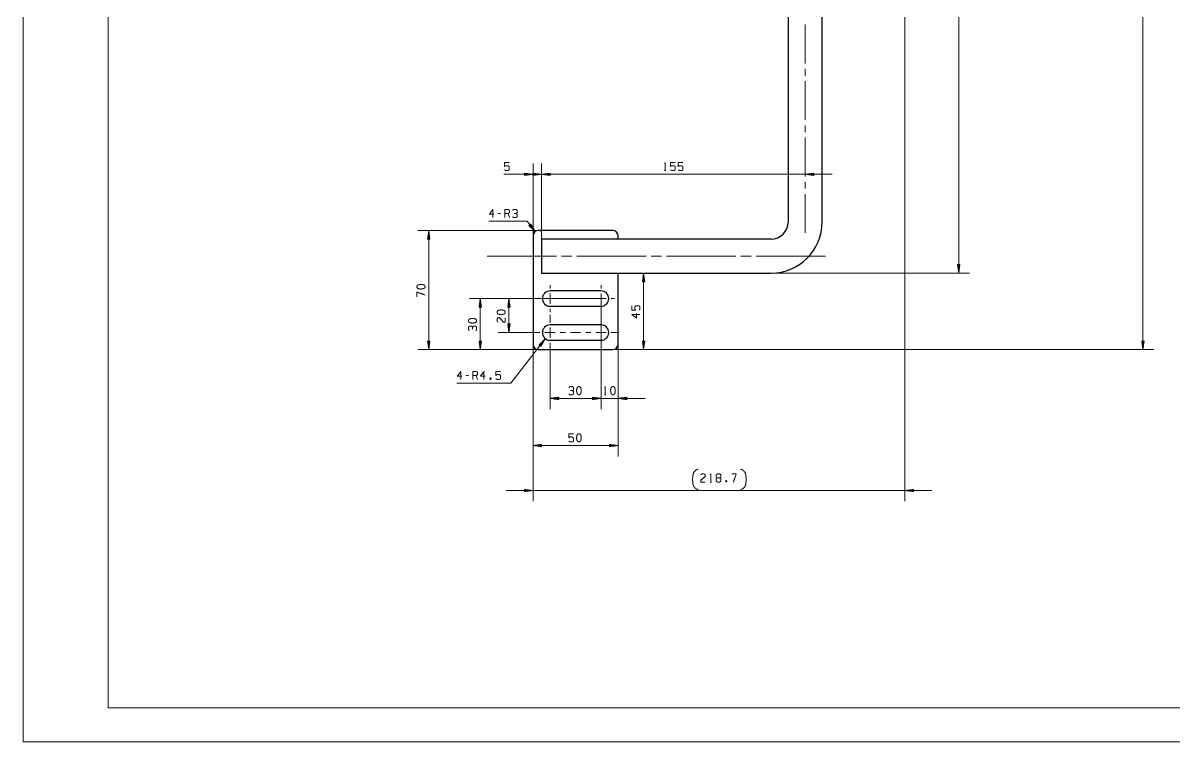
# Model space of a CAD drawing. Header units: millimetres. Extents: x 0 to 594, y 0 to 420.
# Drawn here: x 0 to 338.4, y 0 to 211.3 of the extents above; entities that cross this region are included whole.
import ezdxf

# ---------------------------------------------------------------- set-up
doc = ezdxf.new("R2010")
doc.units = ezdxf.units.MM
doc.layers.add('101', color=7, linetype='Continuous', true_color=0xffffff)

msp = doc.modelspace()

# ---------------------------------------------------------------- linework, layer by layer
at = {"layer": '101', "color": 133, "linetype": 'Continuous', "lineweight": 18}
for p, q in [((0, 420), (0, 0)), ((25, 410), (25, 10)), ((25, 10), (584, 10)), ((0, 0), (594, 0))]:
    msp.add_line(p, q, dxfattribs=at)
at = {"layer": '101', "color": 22, "linetype": 'Continuous', "lineweight": 18}
for p, q in [((329.27, 339.09), (329.27, 115.29)), ((259.27, 334.09), (259.27, 70.72)), ((275.12, 291.9), (275.12, 137.79)), ((149.94, 148.79), (149.94, 169.99)), ((152.44, 147.79), (152.44, 169.99)), ((152.44, 147.79), (152.44, 169.99)), ((141.39, 166.82), (160.37, 166.82)), ((144.5, 166.82), (237.87, 166.82)), ((147.4, 167.15), (147.43, 167.15)), ((147.4, 167.15), (147.43, 167.15)), ((147.4, 167.15), (147.4, 166.48)), ((149.94, 166.82), (147.4, 167.15)), ((147.4, 167.1), (147.81, 167.1)), ((147.4, 167.05), (148.2, 167.05)), ((147.4, 167), (148.58, 167)), ((147.4, 166.95), (148.97, 166.95)), ((147.4, 166.9), (149.36, 166.9)), ((147.4, 166.84), (149.74, 166.84)), ((147.4, 166.48), (149.94, 166.82)), ((147.4, 166.79), (149.74, 166.79)), ((147.4, 166.74), (149.36, 166.74)), ((147.4, 166.69), (148.97, 166.69)), ((147.4, 166.64), (148.58, 166.64)), ((147.4, 166.59), (148.2, 166.59)), ((147.4, 166.54), (147.81, 166.54)), ((147.4, 166.49), (147.43, 166.49)), ((147.4, 166.49), (147.43, 166.49)), ((149.9, 167.15), (149.9, 166.48)), ((152.44, 166.82), (149.9, 167.15)), ((149.9, 167.15), (149.93, 167.15)), ((149.9, 167.15), (149.93, 167.15)), ((149.9, 167.1), (150.31, 167.1)), ((149.9, 167.05), (150.7, 167.05)), ((149.9, 167), (151.08, 167)), ((149.9, 166.95), (151.47, 166.95)), ((149.9, 166.9), (151.86, 166.9)), ((149.9, 166.84), (152.24, 166.84)), ((149.9, 166.48), (152.44, 166.82)), ((149.9, 166.79), (152.24, 166.79)), ((149.9, 166.74), (151.86, 166.74)), ((149.9, 166.69), (151.47, 166.69)), ((149.9, 166.64), (151.08, 166.64)), ((149.9, 166.59), (150.7, 166.59)), ((149.9, 166.54), (150.31, 166.54)), ((149.9, 166.49), (149.93, 166.49)), ((149.9, 166.49), (149.93, 166.49)), ((154.98, 167.15), (152.44, 166.82)), ((152.44, 166.82), (154.98, 166.48)), ((154.98, 166.84), (152.63, 166.84)), ((154.98, 166.79), (152.63, 166.79)), ((154.98, 166.9), (153.01, 166.9)), ((154.98, 166.74), (153.01, 166.74)), ((154.98, 166.95), (153.4, 166.95)), ((154.98, 166.69), (153.4, 166.69)), ((154.98, 167), (153.79, 167)), ((154.98, 166.64), (153.79, 166.64)), ((154.98, 167.05), (154.17, 167.05)), ((154.98, 166.59), (154.17, 166.59)), ((154.98, 167.1), (154.56, 167.1)), ((154.98, 166.54), (154.56, 166.54)), ((154.98, 167.15), (154.94, 167.15)), ((154.98, 167.15), (154.94, 167.15)), ((154.98, 166.49), (154.94, 166.49)), ((154.98, 166.49), (154.94, 166.49)), ((154.98, 166.48), (154.98, 167.15)), ((232.48, 167.15), (229.94, 166.82)), ((229.94, 166.82), (232.48, 166.48)), ((232.48, 166.84), (230.13, 166.84)), ((232.48, 166.79), (230.13, 166.79)), ((232.48, 166.9), (230.51, 166.9)), ((232.48, 166.74), (230.51, 166.74)), ((232.48, 166.95), (230.9, 166.95)), ((232.48, 166.69), (230.9, 166.69)), ((232.48, 167), (231.29, 167)), ((232.48, 166.64), (231.29, 166.64)), ((232.48, 167.05), (231.67, 167.05)), ((232.48, 166.59), (231.67, 166.59)), ((232.48, 167.1), (232.06, 167.1)), ((232.48, 166.54), (232.06, 166.54)), ((232.48, 167.15), (232.44, 167.15)), ((232.48, 167.15), (232.44, 167.15)), ((232.48, 166.49), (232.44, 166.49)), ((232.48, 166.49), (232.44, 166.49)), ((232.48, 166.48), (232.48, 167.15)), ((148.25, 153.02), (136.92, 153.02)), ((150.53, 149.98), (148.25, 153.02)), ((151.44, 150.29), (116.11, 150.29)), ((119.29, 150.29), (118.95, 147.75)), ((119.11, 147.75), (119.11, 148.93)), ((119.16, 147.75), (119.16, 149.32)), ((119.21, 147.75), (119.21, 149.71)), ((119.26, 147.75), (119.26, 150.09)), ((119.29, 115.29), (119.29, 150.29)), ((119.62, 147.75), (119.29, 150.29)), ((119.31, 147.75), (119.31, 150.09)), ((119.36, 147.75), (119.36, 149.71)), ((119.41, 147.75), (119.41, 149.32)), ((119.47, 147.75), (119.47, 148.93)), ((149.27, 152.21), (148.74, 151.81)), ((148.74, 151.82), (148.76, 151.79)), ((148.74, 151.82), (148.76, 151.79)), ((148.74, 151.81), (150.53, 149.98)), ((148.78, 151.85), (149.03, 151.51)), ((148.82, 151.88), (149.31, 151.23)), ((148.86, 151.91), (149.58, 150.96)), ((148.91, 151.94), (149.85, 150.68)), ((148.95, 151.97), (150.12, 150.4)), ((148.99, 152), (150.4, 150.12)), ((149.03, 152.03), (150.44, 150.15)), ((149.07, 152.06), (150.25, 150.49)), ((149.11, 152.09), (150.06, 150.83)), ((149.15, 152.12), (149.86, 151.17)), ((149.19, 152.15), (149.67, 151.51)), ((149.23, 152.18), (149.48, 151.85)), ((150.53, 149.98), (149.27, 152.21)), ((149.27, 152.21), (149.29, 152.19)), ((149.27, 152.21), (149.29, 152.19)), ((118.95, 147.75), (119.62, 147.75)), ((118.96, 147.75), (118.96, 147.78)), ((118.96, 147.75), (118.96, 147.78)), ((119.01, 147.75), (119.01, 148.16)), ((119.06, 147.75), (119.06, 148.55)), ((119.52, 147.75), (119.52, 148.55)), ((119.57, 147.75), (119.57, 148.16)), ((119.62, 147.75), (119.62, 147.78)), ((119.62, 147.75), (119.62, 147.78)), ((275.45, 140.33), (274.78, 140.33)), ((274.78, 140.33), (275.12, 137.79)), ((274.79, 140.33), (274.79, 140.29)), ((274.79, 140.33), (274.79, 140.29)), ((274.84, 140.33), (274.84, 139.91)), ((274.89, 140.33), (274.89, 139.52)), ((274.94, 140.33), (274.94, 139.14)), ((274.99, 140.33), (274.99, 138.75)), ((275.04, 140.33), (275.04, 138.36)), ((275.09, 140.33), (275.09, 137.98)), ((275.12, 137.79), (275.45, 140.33)), ((275.14, 140.33), (275.14, 137.98)), ((275.2, 140.33), (275.2, 138.36)), ((275.25, 140.33), (275.25, 138.75)), ((275.3, 140.33), (275.3, 139.14)), ((275.35, 140.33), (275.35, 139.52)), ((275.4, 140.33), (275.4, 139.91)), ((275.45, 140.33), (275.45, 140.29)), ((275.45, 140.33), (275.45, 140.29)), ((182.43, 137.79), (182.1, 135.25)), ((182.15, 135.25), (182.15, 135.66)), ((182.2, 135.25), (182.2, 136.05)), ((182.25, 135.25), (182.25, 136.43)), ((182.3, 135.25), (182.3, 136.82)), ((182.36, 135.25), (182.36, 137.21)), ((182.41, 135.25), (182.41, 137.59)), ((182.43, 137.79), (182.43, 115.29)), ((182.77, 135.25), (182.43, 137.79)), ((182.46, 135.25), (182.46, 137.59)), ((182.51, 135.25), (182.51, 137.21)), ((182.56, 135.25), (182.56, 136.82)), ((182.61, 135.25), (182.61, 136.43)), ((182.66, 135.25), (182.66, 136.05)), ((182.71, 135.25), (182.71, 135.66)), ((219.94, 137.79), (278.29, 137.79)), ((182.1, 135.25), (182.1, 135.28)), ((182.1, 135.25), (182.1, 135.28)), ((182.1, 135.25), (182.77, 135.25)), ((182.76, 135.25), (182.76, 135.28)), ((182.76, 135.25), (182.76, 135.28)), ((169.94, 130.29), (131.26, 130.29)), ((134.44, 130.29), (134.1, 127.75)), ((134.26, 127.75), (134.26, 128.93)), ((134.31, 127.75), (134.31, 129.32)), ((134.36, 127.75), (134.36, 129.71)), ((134.41, 127.75), (134.41, 130.09)), ((134.77, 127.75), (134.44, 130.29)), ((134.44, 130.29), (134.44, 115.29)), ((134.46, 127.75), (134.46, 130.09)), ((134.51, 127.75), (134.51, 129.71)), ((134.57, 127.75), (134.57, 129.32)), ((134.62, 127.75), (134.62, 128.93)), ((150.94, 130.29), (139.68, 130.29)), ((142.86, 130.29), (142.52, 127.75)), ((142.68, 127.75), (142.68, 128.93)), ((142.73, 127.75), (142.73, 129.32)), ((142.78, 127.75), (142.78, 129.71)), ((142.83, 127.75), (142.83, 130.09)), ((142.86, 130.29), (142.86, 120.29)), ((143.19, 127.75), (142.86, 130.29)), ((142.88, 127.75), (142.88, 130.09)), ((142.93, 127.75), (142.93, 129.71)), ((142.98, 127.75), (142.98, 129.32)), ((143.03, 127.75), (143.03, 128.93)), ((169.94, 130.29), (169.94, 97.79)), ((134.1, 127.75), (134.77, 127.75)), ((134.11, 127.75), (134.11, 127.78)), ((134.11, 127.75), (134.11, 127.78)), ((134.16, 127.75), (134.16, 128.16)), ((134.21, 127.75), (134.21, 128.55)), ((134.67, 127.75), (134.67, 128.55)), ((134.72, 127.75), (134.72, 128.16)), ((134.77, 127.75), (134.77, 127.78)), ((134.77, 127.75), (134.77, 127.78)), ((142.52, 127.75), (142.52, 127.78)), ((142.52, 127.75), (142.52, 127.78)), ((142.52, 127.75), (143.19, 127.75)), ((142.58, 127.75), (142.58, 128.16)), ((142.63, 127.75), (142.63, 128.55)), ((143.08, 127.75), (143.08, 128.55)), ((143.13, 127.75), (143.13, 128.16)), ((143.19, 127.75), (143.19, 127.78)), ((143.19, 127.75), (143.19, 127.78)), ((143.19, 122.83), (142.52, 122.83)), ((142.52, 122.83), (142.86, 120.29)), ((142.52, 122.83), (142.52, 122.79)), ((142.52, 122.83), (142.52, 122.79)), ((142.58, 122.83), (142.58, 122.41)), ((142.63, 122.83), (142.63, 122.02)), ((142.68, 122.83), (142.68, 121.64)), ((142.73, 122.83), (142.73, 121.25)), ((142.78, 122.83), (142.78, 120.86)), ((142.83, 122.83), (142.83, 120.48)), ((142.86, 120.29), (143.19, 122.83)), ((142.88, 122.83), (142.88, 120.48)), ((142.93, 122.83), (142.93, 120.86)), ((142.98, 122.83), (142.98, 121.25)), ((143.03, 122.83), (143.03, 121.64)), ((143.08, 122.83), (143.08, 122.02)), ((143.13, 122.83), (143.13, 122.41)), ((143.19, 122.83), (143.19, 122.79)), ((143.19, 122.83), (143.19, 122.79)), ((149.74, 120.29), (139.68, 120.29)), ((153.55, 118.51), (143.39, 105.43)), ((153.55, 118.51), (151.73, 116.71)), ((152.26, 116.3), (153.55, 118.51)), ((151.44, 115.29), (116.11, 115.29)), ((118.95, 117.83), (119.29, 115.29)), ((119.62, 117.83), (118.95, 117.83)), ((118.96, 117.83), (118.96, 117.79)), ((118.96, 117.83), (118.96, 117.79)), ((119.01, 117.83), (119.01, 117.41)), ((119.06, 117.83), (119.06, 117.02)), ((119.11, 117.83), (119.11, 116.64)), ((119.16, 117.83), (119.16, 116.25)), ((119.21, 117.83), (119.21, 115.86)), ((119.26, 117.83), (119.26, 115.48)), ((119.29, 115.29), (119.62, 117.83)), ((119.31, 117.83), (119.31, 115.48)), ((119.36, 117.83), (119.36, 115.86)), ((119.41, 117.83), (119.41, 116.25)), ((119.47, 117.83), (119.47, 116.64)), ((119.52, 117.83), (119.52, 117.02)), ((119.57, 117.83), (119.57, 117.41)), ((119.62, 117.83), (119.62, 117.79)), ((119.62, 117.83), (119.62, 117.79)), ((151.44, 115.29), (131.26, 115.29)), ((134.1, 117.83), (134.44, 115.29)), ((134.77, 117.83), (134.1, 117.83)), ((134.11, 117.83), (134.11, 117.79)), ((134.11, 117.83), (134.11, 117.79)), ((134.16, 117.83), (134.16, 117.41)), ((134.21, 117.83), (134.21, 117.02)), ((134.26, 117.83), (134.26, 116.64)), ((134.31, 117.83), (134.31, 116.25)), ((134.36, 117.83), (134.36, 115.86)), ((134.41, 117.83), (134.41, 115.48)), ((134.44, 115.29), (134.77, 117.83)), ((134.46, 117.83), (134.46, 115.48)), ((134.51, 117.83), (134.51, 115.86)), ((134.57, 117.83), (134.57, 116.25)), ((134.62, 117.83), (134.62, 116.64)), ((134.67, 117.83), (134.67, 117.02)), ((134.72, 117.83), (134.72, 117.41)), ((134.77, 117.83), (134.77, 117.79)), ((134.77, 117.83), (134.77, 117.79)), ((149.94, 116.79), (149.94, 70.72)), ((149.94, 116.79), (149.94, 83.94)), ((151.73, 116.71), (151.75, 116.73)), ((151.73, 116.71), (151.75, 116.73)), ((151.73, 116.71), (152.26, 116.3)), ((151.77, 116.68), (152.03, 117.01)), ((151.81, 116.64), (152.31, 117.28)), ((151.85, 116.61), (152.58, 117.55)), ((151.89, 116.58), (152.86, 117.83)), ((151.93, 116.55), (153.14, 118.1)), ((151.97, 116.52), (153.42, 118.37)), ((152.01, 116.49), (153.46, 118.34)), ((152.05, 116.46), (153.26, 118.01)), ((152.09, 116.43), (153.06, 117.67)), ((152.14, 116.4), (152.87, 117.33)), ((152.18, 116.36), (152.67, 117)), ((152.22, 116.33), (152.47, 116.66)), ((152.26, 116.3), (152.27, 116.33)), ((152.26, 116.3), (152.27, 116.33)), ((154.94, 115.09), (154.94, 97.79)), ((169.94, 115.09), (169.94, 97.79)), ((173.44, 115.29), (332.44, 115.29)), ((173.44, 115.29), (185.61, 115.29)), ((174.94, 116.79), (174.94, 97.79)), ((174.94, 116.79), (174.94, 83.94)), ((182.1, 117.83), (182.1, 117.79)), ((182.77, 117.83), (182.1, 117.83)), ((182.1, 117.83), (182.1, 117.79)), ((182.1, 117.83), (182.43, 115.29)), ((182.15, 117.83), (182.15, 117.41)), ((182.2, 117.83), (182.2, 117.02)), ((182.25, 117.83), (182.25, 116.64)), ((182.3, 117.83), (182.3, 116.25)), ((182.36, 117.83), (182.36, 115.86)), ((182.41, 117.83), (182.41, 115.48)), ((182.43, 115.29), (182.77, 117.83)), ((182.46, 117.83), (182.46, 115.48)), ((182.51, 117.83), (182.51, 115.86)), ((182.56, 117.83), (182.56, 116.25)), ((182.61, 117.83), (182.61, 116.64)), ((182.66, 117.83), (182.66, 117.02)), ((182.71, 117.83), (182.71, 117.41)), ((182.76, 117.83), (182.76, 117.79)), ((182.76, 117.83), (182.76, 117.79)), ((328.93, 117.83), (329.27, 115.29)), ((329.6, 117.83), (328.93, 117.83)), ((328.94, 117.83), (328.94, 117.79)), ((328.94, 117.83), (328.94, 117.79)), ((328.99, 117.83), (328.99, 117.41)), ((329.04, 117.83), (329.04, 117.02)), ((329.09, 117.83), (329.09, 116.64)), ((329.14, 117.83), (329.14, 116.25)), ((329.19, 117.83), (329.19, 115.86)), ((329.24, 117.83), (329.24, 115.48)), ((329.27, 115.29), (329.6, 117.83)), ((329.29, 117.83), (329.29, 115.48)), ((329.34, 117.83), (329.34, 115.86)), ((329.39, 117.83), (329.39, 116.25)), ((329.44, 117.83), (329.44, 116.64)), ((329.49, 117.83), (329.49, 117.02)), ((329.54, 117.83), (329.54, 117.41)), ((329.6, 117.83), (329.6, 117.79)), ((329.6, 117.83), (329.6, 117.79)), ((143.39, 105.43), (127.5, 105.43)), ((157.48, 101.3), (154.94, 100.96)), ((154.94, 100.96), (157.48, 100.63)), ((154.94, 100.96), (169.94, 100.96)), ((157.48, 100.99), (155.13, 100.99)), ((157.48, 100.94), (155.13, 100.94)), ((157.48, 101.04), (155.51, 101.04)), ((157.48, 100.89), (155.51, 100.89)), ((157.48, 101.09), (155.9, 101.09)), ((157.48, 100.84), (155.9, 100.84)), ((157.48, 101.14), (156.29, 101.14)), ((157.48, 100.78), (156.29, 100.78)), ((157.48, 101.19), (156.67, 101.19)), ((157.48, 100.73), (156.67, 100.73)), ((157.48, 101.24), (157.06, 101.24)), ((157.48, 100.68), (157.06, 100.68)), ((157.48, 101.29), (157.44, 101.29)), ((157.48, 101.29), (157.44, 101.29)), ((157.48, 100.63), (157.44, 100.63)), ((157.48, 100.63), (157.44, 100.63)), ((157.48, 100.63), (157.48, 101.3)), ((162, 100.96), (182.87, 100.96)), ((169.94, 100.96), (167.4, 101.3)), ((167.4, 101.3), (167.4, 100.63)), ((167.4, 101.3), (167.4, 100.63)), ((169.94, 100.96), (167.4, 101.3)), ((167.4, 101.29), (167.43, 101.29)), ((167.4, 101.29), (167.43, 101.29)), ((167.4, 101.29), (167.43, 101.29)), ((167.4, 101.29), (167.43, 101.29)), ((167.4, 101.24), (167.81, 101.24)), ((167.4, 101.24), (167.81, 101.24)), ((167.4, 101.19), (168.2, 101.19)), ((167.4, 101.19), (168.2, 101.19)), ((167.4, 101.14), (168.58, 101.14)), ((167.4, 101.14), (168.58, 101.14)), ((167.4, 101.09), (168.97, 101.09)), ((167.4, 101.09), (168.97, 101.09)), ((167.4, 101.04), (169.36, 101.04)), ((167.4, 101.04), (169.36, 101.04)), ((167.4, 100.99), (169.74, 100.99)), ((167.4, 100.99), (169.74, 100.99)), ((167.4, 100.63), (169.94, 100.96)), ((167.4, 100.63), (169.94, 100.96)), ((167.4, 100.94), (169.74, 100.94)), ((167.4, 100.94), (169.74, 100.94)), ((167.4, 100.89), (169.36, 100.89)), ((167.4, 100.89), (169.36, 100.89)), ((167.4, 100.84), (168.97, 100.84)), ((167.4, 100.84), (168.97, 100.84)), ((167.4, 100.78), (168.58, 100.78)), ((167.4, 100.78), (168.58, 100.78)), ((167.4, 100.73), (168.2, 100.73)), ((167.4, 100.73), (168.2, 100.73)), ((167.4, 100.68), (167.81, 100.68)), ((167.4, 100.68), (167.81, 100.68)), ((167.4, 100.63), (167.43, 100.63)), ((167.4, 100.63), (167.43, 100.63)), ((167.4, 100.63), (167.43, 100.63)), ((167.4, 100.63), (167.43, 100.63)), ((177.48, 101.3), (174.94, 100.96)), ((174.94, 100.96), (177.48, 100.63)), ((177.48, 100.99), (175.13, 100.99)), ((177.48, 100.94), (175.13, 100.94)), ((177.48, 101.04), (175.51, 101.04)), ((177.48, 100.89), (175.51, 100.89)), ((177.48, 101.09), (175.9, 101.09)), ((177.48, 100.84), (175.9, 100.84)), ((177.48, 101.14), (176.29, 101.14)), ((177.48, 100.78), (176.29, 100.78)), ((177.48, 101.19), (176.67, 101.19)), ((177.48, 100.73), (176.67, 100.73)), ((177.48, 101.24), (177.06, 101.24)), ((177.48, 100.68), (177.06, 100.68)), ((177.48, 101.29), (177.44, 101.29)), ((177.48, 101.29), (177.44, 101.29)), ((177.48, 100.63), (177.44, 100.63)), ((177.48, 100.63), (177.44, 100.63)), ((177.48, 100.63), (177.48, 101.3)), ((152.48, 87.45), (149.94, 87.12)), ((149.94, 87.12), (152.48, 86.78)), ((149.94, 87.12), (174.94, 87.12)), ((152.48, 87.14), (150.13, 87.14)), ((152.48, 87.09), (150.13, 87.09)), ((152.48, 87.19), (150.51, 87.19)), ((152.48, 87.04), (150.51, 87.04)), ((152.48, 87.24), (150.9, 87.24)), ((152.48, 86.99), (150.9, 86.99)), ((152.48, 87.29), (151.29, 87.29)), ((152.48, 86.94), (151.29, 86.94)), ((152.48, 87.35), (151.67, 87.35)), ((152.48, 86.89), (151.67, 86.89)), ((152.48, 87.4), (152.06, 87.4)), ((152.48, 86.84), (152.06, 86.84)), ((152.48, 87.45), (152.44, 87.45)), ((152.48, 87.45), (152.44, 87.45)), ((152.48, 86.79), (152.44, 86.79)), ((152.48, 86.79), (152.44, 86.79)), ((152.48, 86.78), (152.48, 87.45)), ((174.94, 87.12), (172.4, 87.45)), ((172.4, 87.45), (172.4, 86.78)), ((172.4, 87.45), (172.43, 87.45)), ((172.4, 87.45), (172.43, 87.45)), ((172.4, 87.4), (172.81, 87.4)), ((172.4, 87.35), (173.2, 87.35)), ((172.4, 87.29), (173.58, 87.29)), ((172.4, 87.24), (173.97, 87.24)), ((172.4, 87.19), (174.36, 87.19)), ((172.4, 87.14), (174.74, 87.14)), ((172.4, 86.78), (174.94, 87.12)), ((172.4, 87.09), (174.74, 87.09)), ((172.4, 87.04), (174.36, 87.04)), ((172.4, 86.99), (173.97, 86.99)), ((172.4, 86.94), (173.58, 86.94)), ((172.4, 86.89), (173.2, 86.89)), ((172.4, 86.84), (172.81, 86.84)), ((172.4, 86.79), (172.43, 86.79)), ((172.4, 86.79), (172.43, 86.79)), ((267.2, 73.9), (142, 73.9)), ((147.4, 74.23), (147.4, 73.56)), ((147.4, 74.23), (147.43, 74.23)), ((149.94, 73.9), (147.4, 74.23)), ((147.4, 74.23), (147.43, 74.23)), ((147.4, 74.18), (147.81, 74.18)), ((147.4, 74.12), (148.2, 74.12)), ((147.4, 74.07), (148.58, 74.07)), ((147.4, 74.02), (148.97, 74.02)), ((147.4, 73.97), (149.36, 73.97)), ((147.4, 73.92), (149.74, 73.92)), ((147.4, 73.56), (149.94, 73.9)), ((147.4, 73.87), (149.74, 73.87)), ((147.4, 73.82), (149.36, 73.82)), ((147.4, 73.77), (148.97, 73.77)), ((147.4, 73.72), (148.58, 73.72)), ((147.4, 73.67), (148.2, 73.67)), ((147.4, 73.62), (147.81, 73.62)), ((147.4, 73.57), (147.43, 73.57)), ((147.4, 73.57), (147.43, 73.57)), ((261.81, 74.23), (259.27, 73.9)), ((259.27, 73.9), (261.81, 73.56)), ((261.81, 73.92), (259.46, 73.92)), ((261.81, 73.87), (259.46, 73.87)), ((261.81, 73.97), (259.84, 73.97)), ((261.81, 73.82), (259.84, 73.82)), ((261.81, 74.02), (260.23, 74.02)), ((261.81, 73.77), (260.23, 73.77)), ((261.81, 74.07), (260.62, 74.07)), ((261.81, 73.72), (260.62, 73.72)), ((261.81, 74.12), (261, 74.12)), ((261.81, 73.67), (261, 73.67)), ((261.81, 74.18), (261.39, 74.18)), ((261.81, 73.62), (261.39, 73.62)), ((261.81, 74.23), (261.77, 74.23)), ((261.81, 74.23), (261.77, 74.23)), ((261.81, 73.57), (261.77, 73.57)), ((261.81, 73.57), (261.77, 73.57)), ((261.81, 73.56), (261.81, 74.23))]:
    msp.add_line(p, q, dxfattribs=at)
at = {"layer": '101', "color": 203, "linetype": 'Continuous', "lineweight": 25}
for p, q in [((224.94, 290.61), (224.94, 152.79)), ((234.94, 152.79), (234.94, 290.61)), ((173.44, 150.29), (151.44, 150.29)), ((149.94, 148.79), (149.94, 116.79)), ((219.94, 147.79), (152.44, 147.79)), ((174.94, 147.79), (174.94, 148.79)), ((152.44, 137.79), (219.94, 137.79)), ((174.94, 116.79), (174.94, 137.79)), ((169.94, 132.54), (154.94, 132.54)), ((154.94, 128.04), (169.94, 128.04)), ((169.94, 122.54), (154.94, 122.54)), ((151.44, 115.29), (173.44, 115.29)), ((154.94, 118.04), (169.94, 118.04))]:
    msp.add_line(p, q, dxfattribs=at)
at = {"layer": '101', "color": 151, "linetype": 'Continuous', "lineweight": 18}
for p, q in [((229.94, 210.81), (229.94, 199.39)), ((229.94, 197.81), (229.94, 195.8)), ((229.94, 194.21), (229.94, 182.8)), ((229.94, 181.21), (229.94, 179.21)), ((229.94, 177.62), (229.94, 166.21)), ((229.94, 164.62), (229.94, 162.61)), ((161.31, 142.79), (158.31, 142.79)), ((183.19, 142.79), (162.81, 142.79)), ((187.69, 142.79), (184.69, 142.79)), ((209.56, 142.79), (189.19, 142.79)), ((214.06, 142.79), (211.06, 142.79)), ((154.94, 133.29), (154.94, 134.29)), ((169.94, 133.29), (169.94, 134.29)), ((151.94, 130.29), (150.94, 130.29)), ((153.44, 130.29), (156.44, 130.29)), ((154.94, 128.79), (154.94, 131.79)), ((157.94, 130.29), (159.44, 130.29)), ((160.94, 130.29), (163.94, 130.29)), ((165.44, 130.29), (166.94, 130.29)), ((168.44, 130.29), (171.44, 130.29)), ((169.94, 128.79), (169.94, 131.79)), ((172.94, 130.29), (173.94, 130.29)), ((154.94, 127.29), (154.94, 126.29)), ((154.94, 123.29), (154.94, 125.49)), ((169.94, 127.29), (169.94, 126.29)), ((169.94, 123.29), (169.94, 125.49)), ((151.94, 120.29), (149.74, 120.29)), ((153.44, 120.29), (156.44, 120.29)), ((154.94, 118.79), (154.94, 121.79)), ((157.94, 120.29), (159.44, 120.29)), ((160.94, 120.29), (163.94, 120.29)), ((165.44, 120.29), (166.94, 120.29)), ((168.44, 120.29), (171.44, 120.29)), ((169.94, 118.79), (169.94, 121.79)), ((172.94, 120.29), (175.14, 120.29)), ((154.94, 117.29), (154.94, 115.09)), ((169.94, 117.29), (169.94, 115.09))]:
    msp.add_line(p, q, dxfattribs=at)
at = {"layer": '101', "color": 72, "linetype": 'Continuous', "lineweight": 18}
for p, q in [((188.57, 167.91), (188.99, 167.91)), ((140.38, 155.31), (139.71, 155.31)), ((143, 154.11), (142.66, 155.31)), ((130.96, 107.73), (130.29, 107.73)), ((133.58, 106.53), (133.24, 107.73)), ((137.37, 106.98), (137.53, 106.55)), ((170.95, 102.05), (171.38, 102.05)), ((201.98, 76.38), (202.4, 76.38)), ((206.66, 76.83), (206.82, 76.4))]:
    msp.add_line(p, q, dxfattribs=at)
at = {"layer": '101', "color": 203, "linetype": 'Continuous', "lineweight": 25}
for centre, radius, start, end in [((219.94, 152.79), 15, 270, 0), ((219.94, 152.79), 5, 270, 0), ((151.44, 148.79), 1.5, 90, 180), ((173.44, 148.79), 1.5, 0, 90), ((154.94, 130.29), 2.25, 90, 270), ((169.94, 130.29), 2.25, 270, 90), ((154.94, 120.29), 2.25, 90, 270), ((169.94, 120.29), 2.25, 270, 90), ((151.44, 116.79), 1.5, 180, 270), ((173.44, 116.79), 1.5, 270, 0)]:
    msp.add_arc(centre, radius, start, end, dxfattribs=at)
at = {"layer": '101', "color": 22, "linetype": 'Continuous', "lineweight": 18}
for centre, radius, start, end in [((151.44, 148.79), 1.5, 62.2401, 90), ((154.94, 120.29), 2.25, 270, 286.8038)]:
    msp.add_arc(centre, radius, start, end, dxfattribs=at)
at = {"layer": '101', "color": 72, "linetype": 'Continuous', "lineweight": 18}
for points, knots in [([(141.55, 168.14), (141.88, 167.91), (142.57, 167.91), (142.91, 168.14), (142.91, 169.09), (142.57, 169.34), (141.88, 169.34), (141.55, 169.11), (141.55, 170.29), (142.91, 170.29)], [0, 0, 0.062228, 0.168343, 0.230571, 0.376816, 0.441265, 0.547381, 0.609609, 0.79049, 1, 1]), ([(188.64, 170.09), (188.78, 170.29), (188.78, 167.91)], [0, 0, 0.093491, 1, 1]), ([(190.36, 168.14), (190.7, 167.91), (191.39, 167.91), (191.73, 168.14), (191.73, 169.09), (191.39, 169.34), (190.7, 169.34), (190.36, 169.11), (190.36, 170.29), (191.73, 170.29)], [0, 0, 0.062227, 0.168342, 0.230571, 0.376816, 0.441267, 0.547382, 0.609609, 0.79049, 1, 1]), ([(192.64, 168.14), (192.98, 167.91), (193.67, 167.91), (194, 168.14), (194, 169.09), (193.67, 169.34), (192.98, 169.34), (192.64, 169.11), (192.64, 170.29), (194, 170.29)], [0, 0, 0.062227, 0.168345, 0.230572, 0.376816, 0.441264, 0.547383, 0.609609, 0.79049, 1, 1]), ([(138.44, 155.06), (137.1, 155.06), (138.11, 156.49), (138.11, 154.11)], [0, 0, 0.245869, 0.565295, 1, 1]), ([(141.65, 154.11), (141.65, 156.49), (142.66, 156.49), (143, 156.26), (143, 155.54), (142.66, 155.31), (141.65, 155.31)], [0, 0, 0.400951, 0.571035, 0.639278, 0.761674, 0.829917, 1, 1]), ([(144.94, 155.31), (145.27, 155.54), (145.27, 156.26), (144.94, 156.49), (144.25, 156.49), (143.91, 156.26)], [0, 0, 0.153875, 0.429853, 0.583728, 0.846125, 1, 1]), ([(143.93, 154.34), (144.25, 154.11), (144.94, 154.11), (145.27, 154.34), (145.27, 155.06), (144.94, 155.31), (144.42, 155.31)], [0, 0, 0.124121, 0.343687, 0.472445, 0.703376, 0.836731, 1, 1]), ([(118.2, 131.34), (115.82, 132.19), (115.82, 130.84)], [0, 0, 0.652471, 1, 1]), ([(118.2, 133.95), (117.95, 134.29), (117.25, 134.46), (116.77, 134.46), (116.05, 134.29), (115.82, 133.95), (115.82, 133.62), (116.05, 133.28), (116.77, 133.1), (117.25, 133.12), (117.95, 133.28), (118.2, 133.62), (118.2, 133.95)], [0, 0, 0.067526, 0.183971, 0.260583, 0.380943, 0.446141, 0.500306, 0.565504, 0.685863, 0.762528, 0.878309, 0.945835, 1, 1]), ([(141.76, 126.45), (141.51, 126.79), (140.81, 126.96), (140.34, 126.96), (139.61, 126.79), (139.39, 126.45), (139.39, 126.12), (139.61, 125.78), (140.34, 125.6), (140.81, 125.62), (141.51, 125.78), (141.76, 126.12), (141.76, 126.45)], [0, 0, 0.067525, 0.183972, 0.260584, 0.380942, 0.44614, 0.500306, 0.565504, 0.685862, 0.762527, 0.878308, 0.945834, 1, 1]), ([(181.11, 126.85), (181.34, 127.19), (181.34, 127.88), (181.11, 128.21), (180.16, 128.21), (179.91, 127.88), (179.91, 127.19), (180.14, 126.85), (178.96, 126.85), (178.96, 128.21)], [0, 0, 0.062228, 0.168343, 0.230571, 0.376815, 0.441266, 0.547381, 0.609609, 0.79049, 1, 1]), ([(180.39, 125.94), (180.39, 124.59), (178.96, 125.6), (181.34, 125.6)], [0, 0, 0.245869, 0.565296, 1, 1]), ([(133.35, 123.95), (133.1, 124.29), (132.4, 124.46), (131.92, 124.46), (131.2, 124.29), (130.97, 123.95), (130.97, 123.62), (131.2, 123.28), (131.92, 123.1), (132.4, 123.12), (133.1, 123.28), (133.35, 123.62), (133.35, 123.95)], [0, 0, 0.067525, 0.183972, 0.260584, 0.380943, 0.446141, 0.500306, 0.565503, 0.685863, 0.762528, 0.87831, 0.945835, 1, 1]), ([(132.15, 121.85), (131.92, 122.19), (131.2, 122.19), (130.97, 121.85), (130.97, 121.16), (131.2, 120.83)], [0, 0, 0.153877, 0.429854, 0.583729, 0.846126, 1, 1]), ([(133.12, 120.84), (133.35, 121.16), (133.35, 121.85), (133.12, 122.19), (132.4, 122.19), (132.15, 121.85), (132.15, 121.34)], [0, 0, 0.12412, 0.343687, 0.472445, 0.703378, 0.836731, 1, 1]), ([(139.61, 123.34), (139.39, 123.66), (139.39, 124.35), (139.61, 124.69), (140.09, 124.69), (141.29, 123.33), (141.76, 123.34), (141.76, 124.69)], [0, 0, 0.069691, 0.192977, 0.265273, 0.350226, 0.674741, 0.759753, 1, 1]), ([(129.02, 107.48), (127.68, 107.48), (128.69, 108.9), (128.69, 106.53)], [0, 0, 0.245869, 0.565295, 1, 1]), ([(132.23, 106.53), (132.23, 108.9), (133.24, 108.9), (133.58, 108.68), (133.58, 107.95), (133.24, 107.73), (132.23, 107.73)], [0, 0, 0.400951, 0.571035, 0.639278, 0.761674, 0.829917, 1, 1]), ([(135.85, 107.48), (134.51, 107.48), (135.52, 108.9), (135.52, 106.53)], [0, 0, 0.245869, 0.565295, 1, 1]), ([(139.05, 106.75), (139.38, 106.53), (140.07, 106.53), (140.41, 106.75), (140.41, 107.7), (140.07, 107.95), (139.38, 107.95), (139.05, 107.73), (139.05, 108.9), (140.41, 108.9)], [0, 0, 0.062228, 0.168343, 0.230571, 0.376816, 0.441265, 0.547381, 0.609609, 0.79049, 1, 1]), ([(137.37, 106.55), (137.53, 106.55), (137.62, 106.78), (137.53, 106.98), (137.37, 106.98), (137.28, 106.78), (137.37, 106.55), (137.53, 106.98)], [0, 0, 0.093974, 0.236783, 0.365957, 0.459931, 0.589105, 0.731914, 1, 1]), ([(161.5, 103.25), (161.84, 103.48), (161.84, 104.2), (161.5, 104.43), (160.81, 104.43), (160.48, 104.2)], [0, 0, 0.153875, 0.429853, 0.583728, 0.846125, 1, 1]), ([(160.49, 102.28), (160.81, 102.05), (161.5, 102.05), (161.84, 102.28), (161.84, 103), (161.5, 103.25), (160.99, 103.25)], [0, 0, 0.124121, 0.343687, 0.472445, 0.703376, 0.836731, 1, 1]), ([(163.6, 102.05), (163.94, 102.3), (164.11, 103), (164.11, 103.48), (163.94, 104.2), (163.6, 104.43), (163.27, 104.43), (162.93, 104.2), (162.75, 103.48), (162.77, 103), (162.93, 102.3), (163.27, 102.05), (163.6, 102.05)], [0, 0, 0.067526, 0.183971, 0.260584, 0.380943, 0.446141, 0.500306, 0.565504, 0.685863, 0.762529, 0.87831, 0.945835, 1, 1]), ([(171.02, 104.23), (171.17, 104.43), (171.17, 102.05)], [0, 0, 0.093489, 1, 1]), ([(173.6, 102.05), (173.94, 102.3), (174.11, 103), (174.11, 103.48), (173.94, 104.2), (173.6, 104.43), (173.27, 104.43), (172.93, 104.2), (172.75, 103.48), (172.77, 103), (172.93, 102.3), (173.27, 102.05), (173.6, 102.05)], [0, 0, 0.067527, 0.183973, 0.260585, 0.380945, 0.446144, 0.500307, 0.565505, 0.685865, 0.76253, 0.878311, 0.945837, 1, 1]), ([(160.48, 88.43), (160.81, 88.21), (161.5, 88.21), (161.84, 88.43), (161.84, 89.38), (161.5, 89.63), (160.81, 89.63), (160.48, 89.41), (160.48, 90.58), (161.84, 90.58)], [0, 0, 0.062228, 0.168343, 0.23057, 0.376816, 0.441265, 0.54738, 0.609609, 0.790491, 1, 1]), ([(163.6, 88.21), (163.94, 88.46), (164.11, 89.16), (164.11, 89.63), (163.94, 90.36), (163.6, 90.58), (163.27, 90.58), (162.93, 90.36), (162.75, 89.63), (162.77, 89.16), (162.93, 88.46), (163.27, 88.21), (163.6, 88.21)], [0, 0, 0.067525, 0.183971, 0.260584, 0.380944, 0.446141, 0.500306, 0.565504, 0.685863, 0.762529, 0.87831, 0.945835, 1, 1]), ([(198.46, 74.16), (197.83, 74.41), (197.21, 75.03), (196.96, 75.85), (196.89, 76.6), (196.83, 77.16), (196.89, 77.72), (196.96, 78.47), (197.21, 79.28), (197.83, 79.91), (198.46, 80.16)], [0, 0, 0.090338, 0.208958, 0.323044, 0.424046, 0.5, 0.575954, 0.676956, 0.791042, 0.909662, 1, 1]), ([(199.24, 78.53), (199.56, 78.75), (200.25, 78.75), (200.59, 78.53), (200.59, 78.05), (199.23, 76.85), (199.24, 76.38), (200.59, 76.38)], [0, 0, 0.069691, 0.192976, 0.265274, 0.350227, 0.67474, 0.759752, 1, 1]), ([(202.05, 78.55), (202.19, 78.75), (202.19, 76.38)], [0, 0, 0.093491, 1, 1]), ([(204.12, 77.58), (203.8, 77.8), (203.8, 78.53), (204.12, 78.75), (204.81, 78.75), (205.14, 78.53), (205.14, 77.8), (204.81, 77.58), (204.12, 77.58), (203.78, 77.33), (203.78, 76.63), (204.12, 76.38), (204.81, 76.38), (205.14, 76.6), (205.14, 77.33), (204.81, 77.58)], [0, 0, 0.047572, 0.136084, 0.183657, 0.267815, 0.317165, 0.405677, 0.455027, 0.539185, 0.590297, 0.675757, 0.726868, 0.811027, 0.860377, 0.948888, 1, 1]), ([(208.85, 76.38), (209.69, 78.75), (208.35, 78.75)], [0, 0, 0.652467, 1, 1]), ([(211, 74.16), (211.63, 74.41), (212.25, 75.03), (212.5, 75.85), (212.56, 76.6), (212.63, 77.16), (212.56, 77.72), (212.5, 78.47), (212.25, 79.28), (211.63, 79.91), (211, 80.16)], [0, 0, 0.090338, 0.208958, 0.323044, 0.424046, 0.5, 0.575954, 0.676956, 0.791042, 0.909662, 1, 1]), ([(206.66, 76.4), (206.82, 76.4), (206.9, 76.63), (206.82, 76.83), (206.66, 76.83), (206.57, 76.63), (206.66, 76.4), (206.82, 76.83)], [0, 0, 0.093979, 0.236783, 0.365953, 0.459932, 0.589107, 0.731916, 1, 1])]:
    msp.add_open_spline(points, degree=1, knots=knots, dxfattribs=at)
at = {"layer": '101', "color": 151, "linetype": 'Continuous', "lineweight": 18}
for points, knots in [([(229.94, 161.02), (229.94, 152.79), (229.94, 149.61)], [0, 0, 0.72181, 1, 1]), ([(156.81, 142.79), (152.44, 142.79), (136.44, 142.79)], [0, 0, 0.214724, 1, 1]), ([(235.94, 142.79), (227.94, 142.79), (215.56, 142.79)], [0, 0, 0.392638, 1, 1])]:
    msp.add_open_spline(points, degree=1, knots=knots, dxfattribs=at)
at = {"layer": '101', "color": 203, "linetype": 'Continuous', "lineweight": 25}
msp.add_open_spline([(152.44, 147.79), (152.44, 147.35), (152.44, 146.83), (152.44, 145.29), (152.44, 143.31), (152.44, 141.24), (152.44, 139.44), (152.44, 138.74), (152.44, 137.89), (152.44, 137.79)], degree=1, knots=[0, 0, 0.043227, 0.095491, 0.25, 0.447736, 0.654508, 0.834565, 0.904508, 0.989074, 1, 1], dxfattribs=at)

doc.saveas('drawing.dxf')
